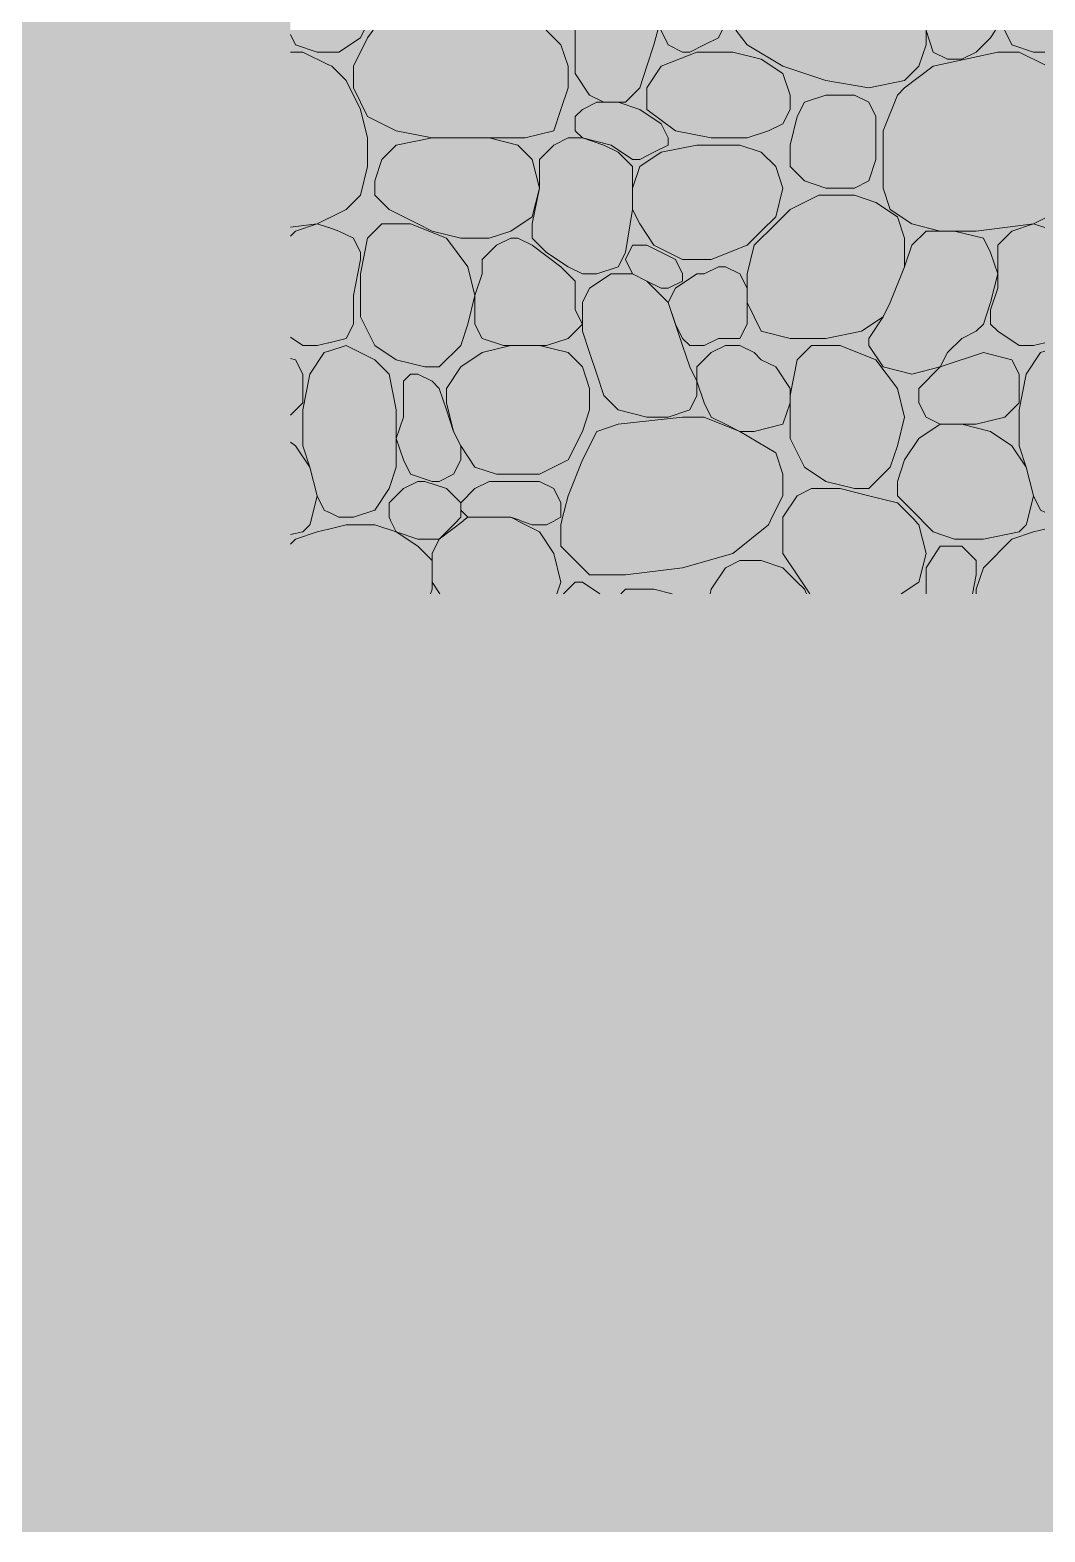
# Model space of a CAD drawing. Header units: metres. Extents: x -0.64 to 0.89, y -0.01 to 0.61.
# Drawn here: x 0.28734 to 0.29561, y 0.44619 to 0.45845 of the extents above; entities that cross this region are included whole.
import ezdxf
from ezdxf.xclip import XClip

# ---------------------------------------------------------------- set-up
doc = ezdxf.new("R2010")
doc.units = ezdxf.units.M
doc.header["$MEASUREMENT"] = 0
doc.header["$XCLIPFRAME"] = 0
for name, color, linetype in [('011_Stift 1.Grau', 7, 'Continuous'), ('030 Bodenaufbauten', 7, 'Continuous'), ('250 Abbildungen _ Grafiken Bauteilschraffuren', 7, 'Continuous')]:
    doc.layers.add(name, color=color, linetype=linetype)

# ---------------------------------------------------------------- blocks, each defined once
blk = doc.blocks.new('*X21')
at = {"layer": '250 Abbildungen _ Grafiken Bauteilschraffuren', "color": 251, "linetype": 'Continuous', "lineweight": 13, "ltscale": 1000, "true_color": 0x5f5f5f}
for p, q in [((0.28946, 0.458409), (0.289502, 0.458324)), ((0.289856, 0.458265), (0.290031, 0.458382)), ((0.289973, 0.458149), (0.290089, 0.458382)), ((0.290031, 0.458382), (0.290062, 0.458445)), ((0.290136, 0.458445), (0.290089, 0.458382)), ((0.291666, 0.458324), (0.291545, 0.458445)), ((0.291783, 0.458445), (0.291783, 0.458324)), ((0.292425, 0.458324), (0.292456, 0.458445)), ((0.292485, 0.458445), (0.292484, 0.458441)), ((0.292484, 0.458441), (0.292542, 0.458324)), ((0.292951, 0.458382), (0.292834, 0.458324)), ((0.292982, 0.458445), (0.292951, 0.458382)), ((0.293094, 0.458445), (0.293185, 0.458324)), ((0.294645, 0.458324), (0.294645, 0.458445)), ((0.294645, 0.458445), (0.294645, 0.458441)), ((0.294645, 0.458441), (0.294703, 0.458265)), ((0.295053, 0.458265), (0.29517, 0.458382)), ((0.29517, 0.458382), (0.295212, 0.458445)), ((0.295288, 0.458445), (0.295287, 0.458441)), ((0.295287, 0.458441), (0.295345, 0.458324)), ((0.28946, 0.458265), (0.289561, 0.458265)), ((0.289502, 0.458324), (0.289678, 0.458265)), ((0.28977, 0.458161), (0.289561, 0.458265)), ((0.289678, 0.458265), (0.28977, 0.458265)), ((0.289773, 0.458265), (0.289856, 0.458265)), ((0.291725, 0.458149), (0.291666, 0.458324)), ((0.291783, 0.458324), (0.291783, 0.45809)), ((0.292367, 0.458149), (0.292425, 0.458324)), ((0.292776, 0.458265), (0.292484, 0.458149)), ((0.292542, 0.458324), (0.292659, 0.458265)), ((0.292717, 0.458265), (0.292659, 0.458265)), ((0.292834, 0.458324), (0.292717, 0.458265)), ((0.293068, 0.458265), (0.292776, 0.458265)), ((0.293301, 0.458207), (0.293068, 0.458265)), ((0.293185, 0.458324), (0.293477, 0.458149)), ((0.294586, 0.458149), (0.294645, 0.458324)), ((0.294703, 0.458149), (0.295229, 0.458265)), ((0.294703, 0.458265), (0.29482, 0.458207)), ((0.294937, 0.458207), (0.295053, 0.458265)), ((0.295229, 0.458265), (0.295404, 0.458265)), ((0.295345, 0.458324), (0.295521, 0.458265)), ((0.295613, 0.458161), (0.295404, 0.458265)), ((0.295521, 0.458265), (0.295613, 0.458265)), ((0.289797, 0.458149), (0.289773, 0.458161)), ((0.289914, 0.458032), (0.289797, 0.458149)), ((0.289973, 0.457973), (0.289973, 0.458149)), ((0.291725, 0.457973), (0.291725, 0.458149)), ((0.292309, 0.457973), (0.292367, 0.458149)), ((0.292484, 0.458149), (0.292367, 0.457973)), ((0.293477, 0.45809), (0.293301, 0.458207)), ((0.293477, 0.458149), (0.293827, 0.458032)), ((0.294469, 0.457973), (0.294703, 0.458149)), ((0.294469, 0.458032), (0.294586, 0.458149)), ((0.29482, 0.458207), (0.294937, 0.458207)), ((0.290031, 0.457798), (0.289914, 0.458032)), ((0.291783, 0.45809), (0.2919, 0.457915)), ((0.293535, 0.457915), (0.293477, 0.45809)), ((0.293827, 0.458032), (0.294177, 0.457973)), ((0.294177, 0.457973), (0.294469, 0.458032)), ((0.290089, 0.45774), (0.289973, 0.457973)), ((0.291666, 0.457798), (0.291725, 0.457973)), ((0.291841, 0.457798), (0.291958, 0.457857)), ((0.2919, 0.457915), (0.292017, 0.457857)), ((0.291958, 0.457857), (0.292133, 0.457857)), ((0.292017, 0.457857), (0.292192, 0.457857)), ((0.292133, 0.457857), (0.292309, 0.457798)), ((0.292192, 0.457857), (0.292309, 0.457973)), ((0.292367, 0.457973), (0.292367, 0.457798)), ((0.293535, 0.457798), (0.293535, 0.457915)), ((0.293593, 0.45774), (0.293652, 0.457857)), ((0.293827, 0.457915), (0.293652, 0.457857)), ((0.294061, 0.457915), (0.293827, 0.457915)), ((0.294177, 0.457857), (0.294061, 0.457915)), ((0.294236, 0.45774), (0.294177, 0.457857)), ((0.294294, 0.457623), (0.294411, 0.457915)), ((0.294411, 0.457915), (0.294469, 0.457973)), ((0.290089, 0.457565), (0.290031, 0.457798)), ((0.290323, 0.457623), (0.290089, 0.45774)), ((0.291608, 0.457623), (0.291666, 0.457798)), ((0.291783, 0.45774), (0.291841, 0.457798)), ((0.291783, 0.457623), (0.291783, 0.45774)), ((0.292309, 0.457798), (0.292484, 0.457681)), ((0.292367, 0.457798), (0.292601, 0.457623)), ((0.293477, 0.457681), (0.293535, 0.457798)), ((0.293535, 0.457506), (0.293593, 0.45774)), ((0.294236, 0.457389), (0.294236, 0.45774)), ((0.290615, 0.457565), (0.290323, 0.457623)), ((0.291374, 0.457565), (0.291608, 0.457623)), ((0.291841, 0.457565), (0.291783, 0.457623)), ((0.292484, 0.457681), (0.292542, 0.457565)), ((0.292601, 0.457623), (0.292893, 0.457565)), ((0.29336, 0.457623), (0.293185, 0.457565)), ((0.293477, 0.457681), (0.29336, 0.457623)), ((0.294294, 0.457389), (0.294294, 0.457623)), ((0.290089, 0.457331), (0.290089, 0.457565)), ((0.290323, 0.457506), (0.290206, 0.457389)), ((0.290615, 0.457565), (0.290323, 0.457506)), ((0.290965, 0.457565), (0.290615, 0.457565)), ((0.290732, 0.457565), (0.291082, 0.457565)), ((0.290965, 0.457565), (0.291374, 0.457565)), ((0.291082, 0.457565), (0.291316, 0.457506)), ((0.291316, 0.457506), (0.291433, 0.457389)), ((0.291608, 0.457506), (0.291491, 0.457389)), ((0.291725, 0.457565), (0.291608, 0.457506)), ((0.291841, 0.457565), (0.291725, 0.457565)), ((0.292075, 0.457506), (0.291841, 0.457565)), ((0.292017, 0.457506), (0.291841, 0.457565)), ((0.292133, 0.457448), (0.292017, 0.457506)), ((0.29225, 0.457389), (0.292075, 0.457506)), ((0.292542, 0.457506), (0.292425, 0.457448)), ((0.292484, 0.457448), (0.292776, 0.457506)), ((0.292542, 0.457565), (0.292542, 0.457506)), ((0.292951, 0.457506), (0.292776, 0.457506)), ((0.292893, 0.457565), (0.293185, 0.457565)), ((0.292951, 0.457506), (0.293126, 0.457506)), ((0.293126, 0.457506), (0.293301, 0.457448)), ((0.293535, 0.457331), (0.293535, 0.457506)), ((0.290206, 0.457389), (0.290148, 0.457214)), ((0.291433, 0.457389), (0.291491, 0.457156)), ((0.291491, 0.457389), (0.291491, 0.457156)), ((0.29225, 0.457331), (0.292133, 0.457448)), ((0.292309, 0.457389), (0.29225, 0.457389)), ((0.292309, 0.457331), (0.292484, 0.457448)), ((0.292425, 0.457448), (0.292309, 0.457389)), ((0.293301, 0.457448), (0.293418, 0.457331)), ((0.294177, 0.457214), (0.294236, 0.457389)), ((0.294294, 0.457156), (0.294294, 0.457389)), ((0.290031, 0.457097), (0.290089, 0.457331)), ((0.29225, 0.457156), (0.292309, 0.457331)), ((0.29225, 0.457156), (0.29225, 0.457331)), ((0.293418, 0.457331), (0.293477, 0.457156)), ((0.293652, 0.457214), (0.293535, 0.457331)), ((0.290148, 0.457214), (0.290148, 0.457097)), ((0.291491, 0.457156), (0.291433, 0.456864)), ((0.291491, 0.457156), (0.291433, 0.456922)), ((0.29225, 0.456981), (0.29225, 0.457156)), ((0.293477, 0.457156), (0.293418, 0.456922)), ((0.293827, 0.457156), (0.293652, 0.457214)), ((0.294061, 0.457156), (0.293827, 0.457156)), ((0.294177, 0.457214), (0.294061, 0.457156)), ((0.294353, 0.456981), (0.294294, 0.457156)), ((0.289914, 0.456981), (0.290031, 0.457097)), ((0.290148, 0.457097), (0.290265, 0.456981)), ((0.293535, 0.456981), (0.293769, 0.457097)), ((0.293769, 0.457097), (0.294061, 0.457097)), ((0.294061, 0.457097), (0.294236, 0.457039)), ((0.294236, 0.457039), (0.294411, 0.456922)), ((0.289678, 0.456864), (0.28977, 0.45691)), ((0.289773, 0.45691), (0.289914, 0.456981)), ((0.290265, 0.456981), (0.290498, 0.456864)), ((0.291433, 0.456922), (0.291257, 0.456805)), ((0.292192, 0.45663), (0.29225, 0.456981)), ((0.292309, 0.456864), (0.29225, 0.456981)), ((0.293418, 0.456922), (0.293301, 0.456805)), ((0.293418, 0.456864), (0.293535, 0.456981)), ((0.294528, 0.456864), (0.294353, 0.456981)), ((0.294411, 0.456922), (0.294469, 0.456747)), ((0.295521, 0.456864), (0.295613, 0.45691)), ((0.289678, 0.456864), (0.28946, 0.456837)), ((0.289502, 0.456805), (0.28946, 0.456763)), ((0.289678, 0.456864), (0.289502, 0.456805)), ((0.28977, 0.456833), (0.289678, 0.456864)), ((0.289856, 0.456805), (0.289773, 0.456833)), ((0.289973, 0.456747), (0.289856, 0.456805)), ((0.290206, 0.456864), (0.290089, 0.456747)), ((0.29044, 0.456864), (0.290206, 0.456864)), ((0.290732, 0.456747), (0.29044, 0.456864)), ((0.290498, 0.456864), (0.290615, 0.456805)), ((0.290849, 0.456747), (0.290615, 0.456805)), ((0.291257, 0.456805), (0.291082, 0.456747)), ((0.291433, 0.456864), (0.291433, 0.456805)), ((0.291433, 0.456805), (0.291433, 0.456747)), ((0.292425, 0.456689), (0.292309, 0.456864)), ((0.293301, 0.456805), (0.293185, 0.456689)), ((0.293243, 0.456689), (0.293418, 0.456864)), ((0.294761, 0.456805), (0.294528, 0.456864)), ((0.294528, 0.456689), (0.294645, 0.456805)), ((0.294645, 0.456805), (0.294878, 0.456805)), ((0.295053, 0.456805), (0.294761, 0.456805)), ((0.294878, 0.456805), (0.295112, 0.456747)), ((0.295521, 0.456864), (0.295053, 0.456805)), ((0.295345, 0.456805), (0.295229, 0.456689)), ((0.295521, 0.456864), (0.295345, 0.456805)), ((0.295613, 0.456833), (0.295521, 0.456864)), ((0.290031, 0.45663), (0.289973, 0.456747)), ((0.290089, 0.456747), (0.290031, 0.456455)), ((0.290031, 0.456572), (0.290031, 0.45663)), ((0.290907, 0.456513), (0.290732, 0.456747)), ((0.291082, 0.456747), (0.290849, 0.456747)), ((0.291024, 0.456572), (0.291141, 0.456689)), ((0.291141, 0.456689), (0.291257, 0.456747)), ((0.291257, 0.456747), (0.291316, 0.456747)), ((0.291316, 0.456747), (0.291433, 0.456689)), ((0.291433, 0.456747), (0.291549, 0.45663)), ((0.291433, 0.456689), (0.291666, 0.456513)), ((0.291549, 0.45663), (0.291725, 0.456513)), ((0.292133, 0.456513), (0.292192, 0.45663)), ((0.29225, 0.456689), (0.292192, 0.456572)), ((0.292367, 0.456689), (0.29225, 0.456689)), ((0.292601, 0.456572), (0.292367, 0.456689)), ((0.292659, 0.456572), (0.292425, 0.456689)), ((0.293185, 0.456689), (0.292893, 0.456572)), ((0.293185, 0.456455), (0.293243, 0.456689)), ((0.294469, 0.456747), (0.294469, 0.456513)), ((0.294469, 0.456513), (0.294528, 0.456689)), ((0.295112, 0.456747), (0.29517, 0.45663)), ((0.29517, 0.45663), (0.295229, 0.456455)), ((0.295229, 0.456689), (0.295229, 0.456572)), ((0.289973, 0.45628), (0.290031, 0.456572)), ((0.290965, 0.45628), (0.290907, 0.456513)), ((0.291024, 0.456455), (0.291024, 0.456572)), ((0.291666, 0.456513), (0.291783, 0.456397)), ((0.291725, 0.456513), (0.291841, 0.456455)), ((0.291958, 0.456455), (0.292133, 0.456513)), ((0.292192, 0.456572), (0.29225, 0.456455)), ((0.292659, 0.456455), (0.292601, 0.456572)), ((0.292893, 0.456572), (0.292659, 0.456572)), ((0.292834, 0.456455), (0.292951, 0.456513)), ((0.293009, 0.456513), (0.292951, 0.456513)), ((0.293126, 0.456455), (0.293009, 0.456513)), ((0.294469, 0.456513), (0.294353, 0.456221)), ((0.295229, 0.456572), (0.295229, 0.456338)), ((0.290031, 0.456455), (0.290031, 0.456105)), ((0.290965, 0.45628), (0.291024, 0.456455)), ((0.291783, 0.456397), (0.291783, 0.456163)), ((0.291841, 0.456455), (0.291958, 0.456455)), ((0.2919, 0.456338), (0.292075, 0.456455)), ((0.292075, 0.456455), (0.29225, 0.456455)), ((0.29225, 0.456455), (0.292367, 0.456397)), ((0.29225, 0.456455), (0.292367, 0.456397)), ((0.292367, 0.456397), (0.292484, 0.456338)), ((0.292367, 0.456397), (0.292542, 0.456221)), ((0.292542, 0.456338), (0.292659, 0.456397)), ((0.292601, 0.456338), (0.292776, 0.456455)), ((0.292659, 0.456397), (0.292659, 0.456455)), ((0.292776, 0.456455), (0.292834, 0.456455)), ((0.293185, 0.456338), (0.293126, 0.456455)), ((0.293185, 0.456221), (0.293185, 0.456455)), ((0.295229, 0.456455), (0.29517, 0.456221)), ((0.289973, 0.456046), (0.289973, 0.45628)), ((0.290907, 0.456046), (0.290965, 0.45628)), ((0.290965, 0.456046), (0.290965, 0.45628)), ((0.291841, 0.456221), (0.2919, 0.456338)), ((0.292484, 0.456338), (0.292542, 0.456338)), ((0.292542, 0.456221), (0.292601, 0.456338)), ((0.293185, 0.456221), (0.293185, 0.456338)), ((0.295229, 0.456338), (0.29517, 0.456163)), ((0.291783, 0.456163), (0.291841, 0.456046)), ((0.291841, 0.455988), (0.291841, 0.456221)), ((0.292542, 0.456221), (0.292659, 0.455871)), ((0.292601, 0.456046), (0.292542, 0.456221)), ((0.293185, 0.456046), (0.293185, 0.456221)), ((0.293301, 0.455988), (0.293185, 0.456221)), ((0.294353, 0.456221), (0.294294, 0.456105)), ((0.295112, 0.456046), (0.29517, 0.456221)), ((0.29517, 0.456163), (0.29517, 0.456046)), ((0.289914, 0.455929), (0.289973, 0.456046)), ((0.290031, 0.456105), (0.290148, 0.455871)), ((0.290849, 0.455871), (0.290907, 0.456046)), ((0.291024, 0.455929), (0.290965, 0.456046)), ((0.291841, 0.456046), (0.291725, 0.455929)), ((0.292659, 0.455929), (0.292601, 0.456046)), ((0.293126, 0.455929), (0.293185, 0.456046)), ((0.294294, 0.456105), (0.294119, 0.455988)), ((0.294177, 0.455929), (0.294294, 0.456105)), ((0.295112, 0.456046), (0.295053, 0.455988)), ((0.29517, 0.456046), (0.295229, 0.455988)), ((0.28946, 0.455938), (0.289561, 0.455871)), ((0.289678, 0.455871), (0.28977, 0.455894)), ((0.289773, 0.455894), (0.289914, 0.455929)), ((0.291199, 0.455871), (0.291024, 0.455929)), ((0.291725, 0.455929), (0.291549, 0.455871)), ((0.2919, 0.455813), (0.291841, 0.455988)), ((0.292717, 0.455871), (0.292659, 0.455929)), ((0.292951, 0.455929), (0.292834, 0.455871)), ((0.293126, 0.455929), (0.292951, 0.455929)), ((0.293535, 0.455929), (0.293301, 0.455988)), ((0.293827, 0.455929), (0.293535, 0.455929)), ((0.293593, 0.455929), (0.293827, 0.455929)), ((0.294119, 0.455988), (0.293827, 0.455929)), ((0.294177, 0.455871), (0.294177, 0.455929)), ((0.294937, 0.455929), (0.29482, 0.455813)), ((0.295053, 0.455988), (0.294937, 0.455929)), ((0.295229, 0.455988), (0.295404, 0.455871)), ((0.295521, 0.455871), (0.295613, 0.455894)), ((0.289561, 0.455871), (0.289678, 0.455871)), ((0.289619, 0.455637), (0.289736, 0.455813)), ((0.289736, 0.455813), (0.28977, 0.455824)), ((0.289773, 0.455824), (0.289914, 0.455871)), ((0.290148, 0.455754), (0.289914, 0.455871)), ((0.290148, 0.455871), (0.290323, 0.455754)), ((0.290673, 0.455696), (0.290849, 0.455871)), ((0.291024, 0.455813), (0.290849, 0.455696)), ((0.291024, 0.455813), (0.291257, 0.455871)), ((0.291433, 0.455871), (0.291199, 0.455871)), ((0.291257, 0.455871), (0.291491, 0.455871)), ((0.291549, 0.455871), (0.291433, 0.455871)), ((0.291491, 0.455871), (0.291725, 0.455813)), ((0.291725, 0.455813), (0.291841, 0.455696)), ((0.291958, 0.455637), (0.2919, 0.455813)), ((0.292659, 0.455871), (0.292717, 0.455696)), ((0.292776, 0.455871), (0.292717, 0.455871)), ((0.292834, 0.455871), (0.292776, 0.455871)), ((0.292893, 0.455813), (0.292776, 0.455696)), ((0.293009, 0.455871), (0.292893, 0.455813)), ((0.293126, 0.455871), (0.293009, 0.455871)), ((0.293243, 0.455813), (0.293126, 0.455871)), ((0.293301, 0.455754), (0.293243, 0.455813)), ((0.29371, 0.455871), (0.293593, 0.455754)), ((0.293944, 0.455871), (0.29371, 0.455871)), ((0.294236, 0.455754), (0.293944, 0.455871)), ((0.294177, 0.455871), (0.294294, 0.455696)), ((0.29482, 0.455813), (0.294761, 0.455696)), ((0.295112, 0.455813), (0.294761, 0.455696)), ((0.295345, 0.455754), (0.295112, 0.455813)), ((0.295404, 0.455871), (0.295521, 0.455871)), ((0.295462, 0.455637), (0.295579, 0.455813)), ((0.295579, 0.455813), (0.295613, 0.455824)), ((0.289502, 0.455754), (0.28946, 0.455765)), ((0.289561, 0.455637), (0.289502, 0.455754)), ((0.290265, 0.455637), (0.290148, 0.455754)), ((0.290323, 0.455754), (0.290557, 0.455696)), ((0.290557, 0.455696), (0.290615, 0.455696)), ((0.290615, 0.455696), (0.290673, 0.455696)), ((0.290849, 0.455696), (0.290732, 0.455521)), ((0.291841, 0.455696), (0.2919, 0.455521)), ((0.292717, 0.455696), (0.292776, 0.455579)), ((0.292776, 0.455696), (0.292776, 0.455579)), ((0.293418, 0.455696), (0.293301, 0.455754)), ((0.293535, 0.455521), (0.293418, 0.455696)), ((0.293593, 0.455754), (0.293535, 0.455462)), ((0.294411, 0.455521), (0.294236, 0.455754)), ((0.294294, 0.455696), (0.294528, 0.455637)), ((0.294528, 0.455637), (0.294761, 0.455696)), ((0.294761, 0.455696), (0.294586, 0.455521)), ((0.295404, 0.455637), (0.295345, 0.455754)), ((0.289561, 0.455404), (0.289561, 0.455637)), ((0.289561, 0.455345), (0.289619, 0.455637)), ((0.290323, 0.455345), (0.290265, 0.455637)), ((0.29044, 0.455637), (0.290381, 0.455579)), ((0.290381, 0.455579), (0.290381, 0.455287)), ((0.290498, 0.455637), (0.29044, 0.455637)), ((0.290615, 0.455579), (0.290498, 0.455637)), ((0.290673, 0.455521), (0.290615, 0.455579)), ((0.292017, 0.455462), (0.291958, 0.455637)), ((0.292776, 0.455579), (0.292776, 0.455462)), ((0.292776, 0.455579), (0.292834, 0.455404)), ((0.295404, 0.455404), (0.295404, 0.455637)), ((0.295404, 0.455345), (0.295462, 0.455637)), ((0.28946, 0.455303), (0.289561, 0.455404)), ((0.290732, 0.455345), (0.290673, 0.455521)), ((0.290732, 0.455521), (0.290732, 0.455404)), ((0.290732, 0.455404), (0.29079, 0.45517)), ((0.2919, 0.455521), (0.2919, 0.455345)), ((0.292133, 0.455345), (0.292017, 0.455462)), ((0.292776, 0.455462), (0.292717, 0.455345)), ((0.292834, 0.455404), (0.292893, 0.455287)), ((0.293477, 0.455229), (0.293535, 0.455404)), ((0.293535, 0.455404), (0.293535, 0.455521)), ((0.293535, 0.455462), (0.293535, 0.455112)), ((0.294469, 0.455287), (0.294411, 0.455521)), ((0.294586, 0.455521), (0.294586, 0.455404)), ((0.294586, 0.455404), (0.294645, 0.455287)), ((0.295287, 0.455287), (0.295404, 0.455404)), ((0.289561, 0.455053), (0.289561, 0.455345)), ((0.290323, 0.455053), (0.290323, 0.455345)), ((0.290381, 0.455287), (0.290323, 0.455112)), ((0.29079, 0.45517), (0.290732, 0.455345)), ((0.2919, 0.455345), (0.291841, 0.45517)), ((0.292367, 0.455287), (0.292133, 0.455345)), ((0.292133, 0.455229), (0.292659, 0.455287)), ((0.292542, 0.455287), (0.292367, 0.455287)), ((0.292717, 0.455345), (0.292542, 0.455287)), ((0.292659, 0.455287), (0.292834, 0.455287)), ((0.292834, 0.455287), (0.293126, 0.45517)), ((0.292893, 0.455287), (0.293009, 0.455229)), ((0.294411, 0.455053), (0.294469, 0.455287)), ((0.294645, 0.455287), (0.294761, 0.455229)), ((0.295053, 0.455229), (0.295287, 0.455287)), ((0.295404, 0.455053), (0.295404, 0.455345)), ((0.29079, 0.45517), (0.290849, 0.455053)), ((0.291841, 0.45517), (0.291725, 0.454937)), ((0.291841, 0.454937), (0.291958, 0.45517)), ((0.291958, 0.45517), (0.292133, 0.455229)), ((0.293009, 0.455229), (0.293126, 0.45517)), ((0.293126, 0.45517), (0.293243, 0.45517)), ((0.293126, 0.45517), (0.293418, 0.454995)), ((0.293243, 0.45517), (0.293477, 0.455229)), ((0.294761, 0.455229), (0.294586, 0.455112)), ((0.294761, 0.455229), (0.295053, 0.455229)), ((0.294937, 0.455229), (0.294761, 0.455229)), ((0.29517, 0.45517), (0.294937, 0.455229)), ((0.295345, 0.455053), (0.29517, 0.45517)), ((0.289502, 0.455053), (0.28946, 0.455082)), ((0.289619, 0.454878), (0.289502, 0.455053)), ((0.289619, 0.454878), (0.289561, 0.455053)), ((0.290323, 0.455112), (0.290381, 0.454937)), ((0.290323, 0.454878), (0.290323, 0.455053)), ((0.290849, 0.455053), (0.290965, 0.454878)), ((0.290849, 0.454937), (0.290849, 0.455053)), ((0.293535, 0.455112), (0.293652, 0.454878)), ((0.294353, 0.454878), (0.294411, 0.455053)), ((0.294586, 0.455112), (0.294469, 0.454937)), ((0.295462, 0.454878), (0.295345, 0.455053)), ((0.295462, 0.454878), (0.295404, 0.455053)), ((0.290381, 0.454937), (0.29044, 0.45482)), ((0.29079, 0.45482), (0.290849, 0.454937)), ((0.291725, 0.454937), (0.291491, 0.45482)), ((0.291725, 0.454645), (0.291841, 0.454937)), ((0.293418, 0.454995), (0.293477, 0.45482)), ((0.294469, 0.454937), (0.294411, 0.454761)), ((0.289678, 0.454645), (0.289619, 0.454878)), ((0.290265, 0.454703), (0.290323, 0.454878)), ((0.29044, 0.45482), (0.290615, 0.454761)), ((0.290673, 0.454761), (0.29079, 0.45482)), ((0.290965, 0.454878), (0.291141, 0.45482)), ((0.291141, 0.45482), (0.291491, 0.45482)), ((0.293477, 0.45482), (0.293477, 0.454645)), ((0.293652, 0.454878), (0.293827, 0.454761)), ((0.294177, 0.454703), (0.294353, 0.454878)), ((0.295521, 0.454645), (0.295462, 0.454878)), ((0.290148, 0.454528), (0.290265, 0.454703)), ((0.290265, 0.454586), (0.290381, 0.454703)), ((0.290381, 0.454703), (0.290498, 0.454761)), ((0.290498, 0.454761), (0.290557, 0.454761)), ((0.290557, 0.454761), (0.290732, 0.454703)), ((0.290615, 0.454761), (0.290673, 0.454761)), ((0.290732, 0.454703), (0.290849, 0.454586)), ((0.290849, 0.454586), (0.290965, 0.454703)), ((0.290965, 0.454703), (0.291082, 0.454761)), ((0.291082, 0.454761), (0.291316, 0.454761)), ((0.291316, 0.454761), (0.291491, 0.454761)), ((0.291491, 0.454761), (0.291608, 0.454703)), ((0.291608, 0.454703), (0.291666, 0.454586)), ((0.29371, 0.454703), (0.293593, 0.454645)), ((0.293944, 0.454703), (0.29371, 0.454703)), ((0.293827, 0.454761), (0.294061, 0.454703)), ((0.294177, 0.454645), (0.293944, 0.454703)), ((0.294061, 0.454703), (0.294119, 0.454703)), ((0.294119, 0.454703), (0.294177, 0.454703)), ((0.294411, 0.454761), (0.294411, 0.454645)), ((0.289628, 0.454445), (0.289678, 0.454645)), ((0.289678, 0.454645), (0.289736, 0.454528)), ((0.290265, 0.454469), (0.290265, 0.454586)), ((0.290849, 0.454586), (0.290849, 0.454469)), ((0.291666, 0.454586), (0.291666, 0.454469)), ((0.291675, 0.454445), (0.291725, 0.454645)), ((0.293477, 0.454645), (0.293377, 0.454445)), ((0.293593, 0.454645), (0.293477, 0.454469)), ((0.294177, 0.454645), (0.294411, 0.454586)), ((0.294411, 0.454645), (0.294528, 0.454528)), ((0.294411, 0.454586), (0.294552, 0.454445)), ((0.295471, 0.454445), (0.295521, 0.454645)), ((0.295521, 0.454645), (0.295579, 0.454528)), ((0.289619, 0.454408), (0.289628, 0.454442)), ((0.289736, 0.454528), (0.28977, 0.454511)), ((0.289773, 0.454511), (0.289856, 0.454469)), ((0.289856, 0.454469), (0.289973, 0.454469)), ((0.289973, 0.454469), (0.290148, 0.454528)), ((0.290277, 0.454445), (0.290265, 0.454469)), ((0.290323, 0.45435), (0.290277, 0.454442)), ((0.290875, 0.454442), (0.290673, 0.454291)), ((0.290824, 0.454442), (0.290673, 0.454291)), ((0.290849, 0.454469), (0.290824, 0.454445)), ((0.290907, 0.454469), (0.290849, 0.454528)), ((0.290907, 0.454469), (0.290875, 0.454445)), ((0.291257, 0.454469), (0.290907, 0.454469)), ((0.291257, 0.454469), (0.290907, 0.454469)), ((0.291306, 0.454445), (0.291257, 0.454469)), ((0.29133, 0.454445), (0.291257, 0.454469)), ((0.291491, 0.45435), (0.291306, 0.454442)), ((0.291433, 0.454408), (0.29133, 0.454442)), ((0.291618, 0.454442), (0.291549, 0.454408)), ((0.291666, 0.454469), (0.291618, 0.454445)), ((0.291666, 0.454408), (0.291675, 0.454442)), ((0.293377, 0.454442), (0.29336, 0.454408)), ((0.293477, 0.454469), (0.293477, 0.454445)), ((0.293477, 0.454442), (0.293477, 0.45435)), ((0.294528, 0.454528), (0.29461, 0.454445)), ((0.294552, 0.454442), (0.294586, 0.454408)), ((0.29461, 0.454442), (0.294703, 0.45435)), ((0.295462, 0.454408), (0.295471, 0.454442)), ((0.295579, 0.454528), (0.295613, 0.454511)), ((0.28946, 0.454329), (0.289561, 0.45435)), ((0.28946, 0.454329), (0.289561, 0.45435)), ((0.289678, 0.45435), (0.289502, 0.454291)), ((0.289561, 0.45435), (0.289619, 0.454408)), ((0.28977, 0.454373), (0.289678, 0.45435)), ((0.289914, 0.454408), (0.289773, 0.454373)), ((0.290148, 0.454408), (0.289914, 0.454408)), ((0.290323, 0.45435), (0.290148, 0.454408)), ((0.290498, 0.454291), (0.290323, 0.45435)), ((0.290498, 0.454233), (0.290323, 0.45435)), ((0.291549, 0.454408), (0.291433, 0.454408)), ((0.291608, 0.454174), (0.291491, 0.45435)), ((0.291666, 0.454233), (0.291666, 0.454408)), ((0.29336, 0.454408), (0.293068, 0.454174)), ((0.293477, 0.45435), (0.293477, 0.454174)), ((0.294586, 0.454408), (0.294645, 0.454174)), ((0.294703, 0.45435), (0.294878, 0.454291)), ((0.295112, 0.454291), (0.295404, 0.45435)), ((0.295112, 0.454291), (0.295404, 0.45435)), ((0.295521, 0.45435), (0.295345, 0.454291)), ((0.295404, 0.45435), (0.295462, 0.454408)), ((0.295613, 0.454373), (0.295521, 0.45435)), ((0.289502, 0.454291), (0.28946, 0.454249)), ((0.290673, 0.454291), (0.290498, 0.454291)), ((0.290615, 0.454116), (0.290498, 0.454233)), ((0.290673, 0.454291), (0.290615, 0.454174)), ((0.2919, 0.453999), (0.291666, 0.454233)), ((0.294761, 0.454233), (0.294645, 0.454058)), ((0.294937, 0.454233), (0.294761, 0.454233)), ((0.294878, 0.454291), (0.295112, 0.454291)), ((0.295053, 0.454116), (0.294937, 0.454233)), ((0.295345, 0.454291), (0.295112, 0.454058)), ((0.290615, 0.454174), (0.290615, 0.453941)), ((0.290615, 0.453882), (0.290615, 0.454116)), ((0.291666, 0.453941), (0.291608, 0.454174)), ((0.292659, 0.454058), (0.292192, 0.453999)), ((0.293068, 0.454174), (0.292659, 0.454058)), ((0.293009, 0.454058), (0.292893, 0.453882)), ((0.293126, 0.454116), (0.293009, 0.454058)), ((0.293301, 0.454116), (0.293126, 0.454116)), ((0.293477, 0.454058), (0.293301, 0.454116)), ((0.293477, 0.454174), (0.293593, 0.453999)), ((0.293593, 0.453941), (0.293477, 0.454058)), ((0.294645, 0.454174), (0.294586, 0.453941)), ((0.294645, 0.454058), (0.294645, 0.453845)), ((0.295053, 0.453999), (0.295053, 0.454116)), ((0.295112, 0.454058), (0.295053, 0.453882)), ((0.290615, 0.453941), (0.290679, 0.453845)), ((0.291634, 0.453845), (0.291666, 0.453941)), ((0.291783, 0.453941), (0.291687, 0.453845)), ((0.291841, 0.453941), (0.291783, 0.453941)), ((0.291985, 0.453845), (0.291841, 0.453941)), ((0.292192, 0.453999), (0.2919, 0.453999)), ((0.293696, 0.453845), (0.293593, 0.453999)), ((0.293593, 0.453941), (0.293652, 0.453882)), ((0.294586, 0.453941), (0.294442, 0.453845)), ((0.295053, 0.453999), (0.295023, 0.453845)), ((0.290602, 0.453845), (0.290615, 0.453882)), ((0.292192, 0.453882), (0.292154, 0.453845)), ((0.292425, 0.453882), (0.292192, 0.453882)), ((0.292575, 0.453845), (0.292425, 0.453882)), ((0.292893, 0.453882), (0.292883, 0.453845)), ((0.293652, 0.453882), (0.29367, 0.453845)), ((0.295053, 0.453882), (0.295053, 0.453845))]:
    blk.add_line(p, q, dxfattribs=at)
blk = doc.blocks.new('Zeichnung_4_3', base_point=(-3.23142, 0.525045))
at = {"layer": '030 Bodenaufbauten', "linetype": 'Continuous', "lineweight": 0, "true_color": 0xe4dfdb}
blk.add_hatch(color=254, dxfattribs=at).paths.add_polyline_path([(0.241588, 0.520038), (0.241588, 0.44619), (0.383284, 0.44619), (0.383284, 0.458407), (0.368722, 0.458407), (0.368197, 0.458445), (0.28946, 0.458445), (0.28946, 0.459845), (0.288214, 0.459848), (0.288315, 0.501278), (0.28835, 0.522259), (0.32135, 0.52286), (0.321342, 0.523434), (0.266965, 0.522619), (0.266998, 0.520419), (0.260999, 0.520329), (0.24597, 0.520103)])
at = {"color": 7, "linetype": 'Continuous', "lineweight": 13, "ltscale": 1000}
blk.add_blockref('*X21', (0, 0), dxfattribs=at)

msp = doc.modelspace()

# ---------------------------------------------------------------- block references
at = {"layer": '011_Stift 1.Grau', "color": 7, "linetype": 'Continuous', "lineweight": 13, "ltscale": 1000}
ref = msp.add_blockref('Zeichnung_4_3', (-3.23142, 0.525045), dxfattribs=at)
XClip(ref).set_block_clipping_path([(0.2415876712, 0.4461899202), (0.383283947, 0.5888474518)])

doc.saveas('drawing.dxf')
